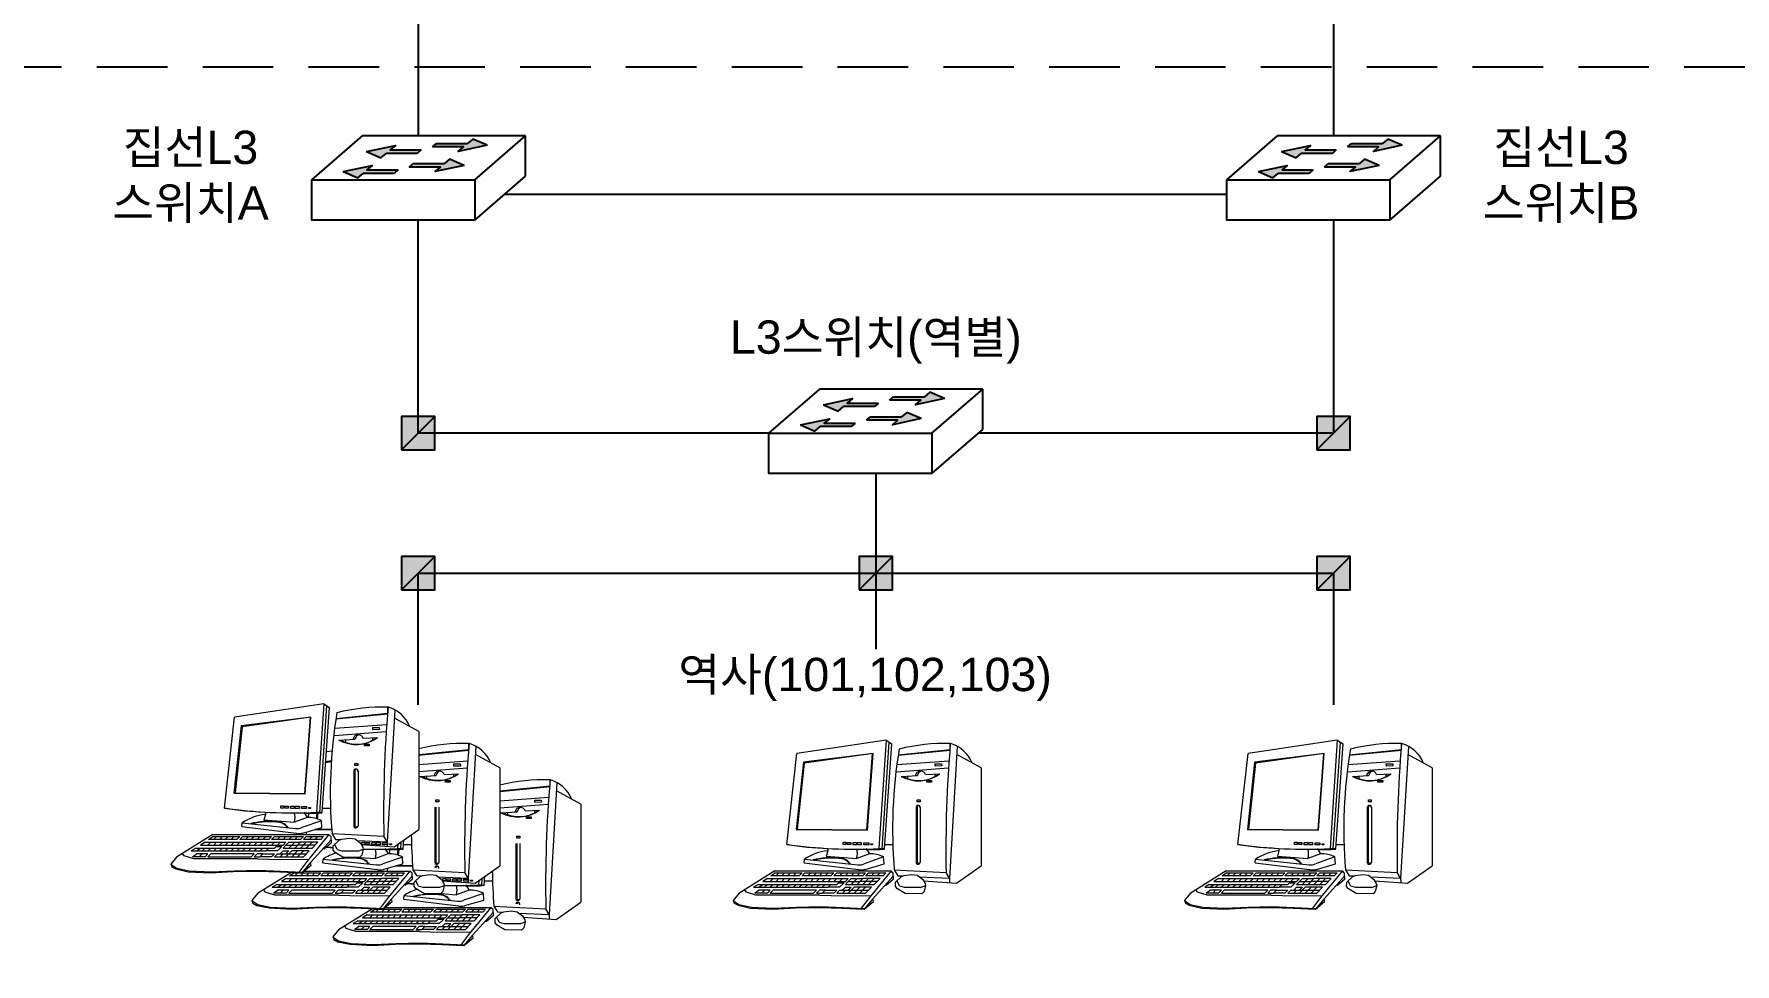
# Model space of a CAD drawing. Header units: millimetres. Extents: x 31 to 2374, y 557 to 2119.
# Drawn here: x 666 to 1431, y 973 to 1391 of the extents above; entities that cross this region are included whole.
import ezdxf

# ---------------------------------------------------------------- set-up
doc = ezdxf.new("R2010")
doc.units = ezdxf.units.MM
doc.header["$LTSCALE"] = 10
doc.linetypes.add('HIDDEN2', pattern=[4.7625, 3.175, -1.5875])
doc.layers.add('DWG', color=4, linetype='Continuous', lineweight=9)
for name, color, linetype in [('TI-RAIL-GUID', 3, 'Continuous'), ('TT-SYMB', 4, 'Continuous'), ('TT-TEXT', 3, 'Continuous')]:
    doc.layers.add(name, color=color, linetype=linetype)
doc.styles.get("Standard").update_dxf_attribs({"font": 'arial.ttf'})

# ---------------------------------------------------------------- blocks, each defined once
blk = doc.blocks.new('pc2')
at = {"layer": 'DWG', "color": 4}
for p, q in [((1129, 1133), (-5, 963)), ((1129, 1133), (1037, -246)), ((1165, 1109), (1073, -249)), ((1109, -252), (1202, 1084)), ((1129, 1133), (1202, 1084)), ((1945, 1006), (1945, 1084)), ((-134, -193), (-5, 963)), ((963, 965), (78, 853)), ((963, 965), (89, 840)), ((886, -8), (958, 965)), ((891, -14), (963, 965)), ((1268, 822), (1925, 868)), ((1282, 948), (1945, 1014)), ((1282, 940), (1945, 1006)), ((2034, 1051), (1934, -623)), ((2336, 781), (2028, 949)), ((78, 853), (-14, -3)), ((89, 840), (0, 0)), ((78, 853), (89, 840)), ((1263, 731), (1923, 780)), ((1322, 672), (1528, 683)), ((1403, 677), (1403, 645)), ((1508, 682), (1511, 703)), ((1508, 685), (1528, 686)), ((1629, 694), (1812, 705)), ((1747, 696), (1747, 665)), ((1752, 830), (1835, 832)), ((1753, 802), (1752, 830)), ((1836, 804), (1753, 802)), ((1835, 832), (1836, 804)), ((2336, 781), (2336, -465)), ((1645, 621), (1707, 621)), ((1645, 598), (1645, 621)), ((1707, 598), (1645, 598)), ((1707, 621), (1707, 598)), ((1511, 281), (1511, -425)), ((1523, 281), (1523, -425)), ((1524, 372), (1561, 372)), ((1524, 349), (1524, 372)), ((1561, 349), (1524, 349)), ((1561, 372), (1561, 349)), ((1564, 281), (1564, -425)), ((0, 0), (-14, -3)), ((0, 0), (886, -8)), ((-134, -193), (126, -230)), ((-14, -3), (891, -14)), ((584, -167), (619, -167)), ((584, -194), (584, -167)), ((619, -194), (584, -194)), ((619, -167), (619, -194)), ((634, -168), (679, -168)), ((634, -194), (634, -168)), ((679, -194), (634, -194)), ((679, -168), (679, -194)), ((709, -170), (753, -170)), ((709, -198), (709, -170)), ((753, -198), (709, -198)), ((753, -170), (753, -198)), ((766, -170), (814, -170)), ((766, -199), (766, -170)), ((814, -199), (766, -199)), ((814, -170), (814, -199)), ((847, -174), (909, -174)), ((847, -201), (847, -174)), ((909, -201), (847, -201)), ((886, -8), (891, -14)), ((909, -174), (909, -201)), ((937, -186), (958, -186)), ((937, -200), (937, -186)), ((958, -200), (937, -200)), ((958, -186), (958, -200)), ((1113, -195), (1214, -195)), ((85, -430), (90, -382)), ((85, -430), (777, -512)), ((90, -382), (771, -452)), ((126, -230), (385, -246)), ((387, -277), (367, -343)), ((367, -343), (755, -375)), ((385, -245), (387, -276)), ((916, -314), (755, -375)), ((1098, -354), (850, -440)), ((873, -247), (916, -314)), ((1109, -252), (1037, -246)), ((1105, -440), (1098, -354)), ((-284, -532), (-744, -820)), ((-381, -629), (-440, -665)), ((-381, -629), (-308, -629)), ((-308, -629), (-345, -665)), ((-336, -592), (-284, -555)), ((-271, -592), (-336, -592)), ((-308, -629), (-234, -629)), ((-284, -532), (1195, -532)), ((-284, -555), (-234, -555)), ((-234, -555), (-271, -592)), ((-198, -592), (-271, -592)), ((-234, -629), (-271, -665)), ((-234, -555), (-161, -555)), ((-234, -629), (-161, -629)), ((-161, -555), (-198, -592)), ((-124, -592), (-198, -592)), ((-161, -629), (-198, -665)), ((-161, -555), (-87, -555)), ((-161, -629), (-87, -629)), ((-87, -555), (-124, -592)), ((-50, -592), (-124, -592)), ((-87, -629), (-124, -665)), ((-87, -555), (-14, -555)), ((-87, -629), (-14, -629)), ((-14, -555), (-50, -592)), ((23, -592), (-50, -592)), ((-14, -629), (-50, -665)), ((-14, -555), (60, -555)), ((-14, -629), (60, -629)), ((60, -555), (23, -592)), ((60, -629), (23, -665)), ((60, -592), (97, -555)), ((133, -592), (60, -592)), ((60, -629), (133, -629)), ((97, -555), (170, -555)), ((133, -629), (97, -665)), ((170, -555), (133, -592)), ((207, -592), (133, -592)), ((133, -629), (207, -629)), ((170, -555), (244, -555)), ((207, -629), (170, -665)), ((244, -555), (207, -592)), ((281, -592), (207, -592)), ((207, -629), (281, -629)), ((244, -555), (317, -555)), ((281, -629), (244, -665)), ((317, -555), (281, -592)), ((354, -592), (281, -592)), ((281, -629), (354, -629)), ((317, -555), (391, -555)), ((354, -629), (317, -665)), ((391, -555), (354, -592)), ((428, -592), (354, -592)), ((354, -629), (428, -629)), ((391, -555), (464, -555)), ((428, -629), (391, -665)), ((464, -555), (428, -592)), ((428, -629), (501, -629)), ((464, -592), (501, -555)), ((538, -592), (464, -592)), ((501, -629), (464, -665)), ((501, -555), (575, -555)), ((501, -629), (575, -629)), ((575, -555), (538, -592)), ((611, -592), (538, -592)), ((575, -629), (538, -665)), ((575, -555), (648, -555)), ((575, -629), (648, -629)), ((648, -555), (611, -592)), ((685, -592), (611, -592)), ((648, -629), (611, -665)), ((648, -555), (722, -555)), ((648, -665), (685, -629)), ((722, -555), (685, -592)), ((759, -592), (685, -592)), ((685, -629), (832, -629)), ((722, -555), (795, -555)), ((759, -629), (722, -665)), ((795, -555), (759, -592)), ((832, -592), (759, -592)), ((832, -629), (759, -702)), ((795, -555), (869, -555)), ((869, -555), (832, -592)), ((832, -702), (906, -629)), ((1053, -629), (832, -629)), ((863, -511), (1105, -440)), ((906, -555), (869, -592)), ((942, -592), (869, -592)), ((906, -555), (979, -555)), ((979, -629), (906, -702)), ((1195, -532), (916, -871)), ((979, -555), (942, -592)), ((1016, -592), (942, -592)), ((961, -887), (1221, -596)), ((979, -555), (1053, -555)), ((979, -702), (1053, -629)), ((1053, -555), (1016, -592)), ((1090, -592), (1016, -592)), ((1053, -555), (1126, -555)), ((1126, -555), (1090, -592)), ((1221, -640), (1132, -717)), ((1221, -558), (1195, -532)), ((1221, -596), (1221, -558)), ((1221, -596), (1221, -640)), ((1233, -519), (1892, -553)), ((1233, -519), (1278, -592)), ((1249, -675), (1326, -604)), ((1278, -592), (1346, -595)), ((1326, -604), (1359, -589)), ((1359, -589), (1454, -577)), ((1454, -577), (1527, -587)), ((1527, -587), (1595, -639)), ((1550, -605), (1934, -623)), ((1595, -639), (1625, -690)), ((1934, -623), (1892, -553)), ((1934, -623), (1936, -680)), ((2024, -686), (2336, -465)), ((-744, -820), (-816, -907)), ((-647, -801), (-666, -772)), ((-526, -839), (-647, -801)), ((-499, -702), (-557, -739)), ((-557, -739), (-418, -739)), ((-539, -813), (-492, -776)), ((-455, -813), (-539, -813)), ((-331, -839), (-526, -839)), ((-499, -702), (-381, -702)), ((-455, -776), (-492, -776)), ((-488, -739), (-440, -702)), ((-381, -776), (-455, -776)), ((-418, -776), (-455, -813)), ((-381, -813), (-455, -813)), ((-440, -665), (-345, -665)), ((-381, -702), (-418, -739)), ((-418, -739), (-345, -739)), ((-381, -702), (-308, -702)), ((-345, -776), (-381, -776)), ((-345, -776), (-381, -813)), ((-345, -665), (-271, -665)), ((-308, -702), (-345, -739)), ((-345, -739), (-271, -739)), ((-308, -776), (-345, -813)), ((-345, -813), (207, -813)), ((287, -839), (-331, -839)), ((-308, -702), (-234, -702)), ((-234, -776), (-308, -776)), ((-271, -665), (-198, -665)), ((-234, -702), (-271, -739)), ((-271, -739), (-198, -739)), ((-234, -702), (-161, -702)), ((-161, -776), (-234, -776)), ((-198, -665), (-124, -665)), ((-161, -702), (-198, -739)), ((-198, -739), (-124, -739)), ((-161, -702), (-87, -702)), ((-87, -776), (-161, -776)), ((-124, -665), (-50, -665)), ((-87, -702), (-124, -739)), ((-124, -739), (-50, -739)), ((-87, -702), (-14, -702)), ((-14, -776), (-87, -776)), ((-50, -665), (23, -665)), ((-14, -702), (-50, -739)), ((-50, -739), (23, -739)), ((-14, -702), (60, -702)), ((60, -776), (-14, -776)), ((23, -665), (97, -665)), ((60, -702), (23, -739)), ((23, -739), (97, -739)), ((60, -702), (133, -702)), ((133, -776), (60, -776)), ((97, -665), (170, -665)), ((133, -702), (97, -739)), ((97, -739), (170, -739)), ((133, -702), (207, -702)), ((207, -776), (133, -776)), ((170, -665), (244, -665)), ((207, -702), (170, -739)), ((170, -739), (244, -739)), ((207, -702), (281, -702)), ((244, -776), (207, -776)), ((207, -813), (244, -776)), ((244, -665), (317, -665)), ((281, -702), (244, -739)), ((244, -739), (317, -739)), ((281, -776), (244, -813)), ((244, -813), (317, -813)), ((281, -702), (354, -702)), ((354, -776), (281, -776)), ((287, -839), (576, -847)), ((317, -665), (391, -665)), ((354, -702), (317, -739)), ((317, -739), (391, -739)), ((317, -813), (354, -776)), ((464, -813), (317, -813)), ((354, -702), (428, -702)), ((354, -776), (501, -776)), ((391, -665), (464, -665)), ((428, -702), (391, -739)), ((538, -739), (391, -739)), ((428, -702), (501, -702)), ((464, -665), (611, -665)), ((501, -776), (464, -813)), ((501, -702), (522, -682)), ((501, -813), (538, -776)), ((501, -813), (648, -813)), ((522, -682), (595, -682)), ((595, -682), (538, -739)), ((538, -776), (685, -776)), ((575, -776), (611, -739)), ((611, -776), (575, -813)), ((576, -847), (939, -842)), ((611, -702), (648, -665)), ((611, -702), (759, -702)), ((611, -739), (685, -739)), ((648, -665), (795, -665)), ((722, -739), (648, -813)), ((685, -739), (648, -776)), ((648, -813), (869, -813)), ((722, -665), (685, -702)), ((685, -776), (906, -776)), ((722, -813), (795, -739)), ((942, -739), (722, -739)), ((759, -702), (979, -702)), ((1016, -665), (795, -665)), ((869, -739), (795, -813)), ((869, -813), (942, -739)), ((1132, -717), (1121, -708)), ((1247, -730), (1249, -675)), ((1273, -757), (1247, -730)), ((1299, -720), (1268, -656)), ((1371, -819), (1273, -757)), ((1299, -720), (1359, -738)), ((1359, -738), (1575, -738)), ((1584, -822), (1371, -819)), ((1575, -738), (1630, -715)), ((1612, -793), (1584, -822)), ((1605, -656), (2024, -686)), ((1630, -715), (1612, -793)), ((1625, -690), (1630, -715)), ((-816, -907), (-802, -943)), ((-815, -909), (-742, -959)), ((-802, -942), (-754, -969)), ((-754, -969), (-595, -1003)), ((-742, -959), (-583, -993)), ((-595, -1003), (-313, -1016)), ((-583, -993), (-301, -1006)), ((-313, -1016), (-22, -1002)), ((-301, -1006), (-10, -992)), ((-22, -1002), (286, -995)), ((-10, -992), (298, -985)), ((286, -995), (570, -1006)), ((298, -985), (582, -996)), ((570, -1006), (850, -1018)), ((582, -996), (858, -1008)), ((916, -871), (814, -1006)), ((961, -887), (850, -1018)), ((850, -1018), (967, -920)), ((967, -920), (961, -887))]:
    blk.add_line(p, q, dxfattribs=at)
for centre, major_axis, start_param, end_param in [((1863, -1238), (-1646, 1646), -0.820939, -0.53914), ((18051, -261), (11428, 11428), 2.27258, 2.374296), ((1835, 689), (295, 295), 5.876802, 6.785521), ((7427, 1), (4395, 4395), 2.191436, 2.439863), ((1538, 1064), (-317, 317), 1.850902, 2.993439), ((1551, 1068), (-317, 317), 1.866094, 2.978921), ((1568, 677), (-44.6, 44.6), 4.194129, 6.639149), ((1591, 676), (44.6, 44.6), 0.904822, 2.232513), ((1537, 277), (-18.9, 18.9), 3.751058, 6.892651), ((1544, 281), (-14.2, 14.2), 3.926991, 7.068583), ((729, 5797), (4279, 4279), 3.783963, 3.977973), ((450, -928), (463, 463), 0.882177, 1.36839), ((444, -1401), (-734, 734), -0.858166, -0.548134), ((443, -1407), (734, 734), 0.662666, 1.006116), ((528, -546), (-127, 127), 4.545279, 5.54459), ((527, -552), (127, 127), 6.158312, 6.82628), ((539, -311), (159, 159), 5.211612, 5.754257), ((929, 1728), (-1406, 1406), 2.332044, 2.446745), ((931, -677), (257, 257), 0.30759, 0.827006), ((1531, -425), (-14.2, 14.2), 0.785398, 2.670497), ((1536, -417), (-20.4, 20.4), 1.525364, 3.644489), ((1544, -405), (-19.9, 19.9), 1.560863, 3.151526), ((814, -342), (124, 124), 3.637588, 4.208288), ((793, -332), (86.3, 86.3), 3.744942, 4.408675)]:
    blk.add_ellipse(centre, major_axis=major_axis, ratio=1, start_param=start_param, end_param=end_param, dxfattribs=at)
blk = doc.blocks.new('네모')
at = {"layer": 'TI-RAIL-GUID'}
blk.add_hatch(color=256, dxfattribs=at).paths.add_polyline_path([(24119.06, -1739.64), (24134.06, -1739.64), (24134.06, -1724.64), (24119.06, -1724.64)])
blk.add_lwpolyline([(24119.06, -1739.64), (24134.06, -1739.64), (24134.06, -1724.64), (24119.06, -1724.64)], close=True, dxfattribs=at)
at = {"layer": 'TI-RAIL-GUID', "flags": 128}
blk.add_lwpolyline([(24119.06, -1739.64), (24134.06, -1724.64)], dxfattribs=at)

msp = doc.modelspace()

# ---------------------------------------------------------------- hatches: boundary and pattern name
at = {"layer": 'TT-SYMB'}
for points in [[(824.2, 1337.59), (838.2, 1337.59), (839.98, 1339.14), (825.98, 1339.14), (828.32, 1341.17), (815.31, 1338.37), (821.85, 1335.56)], [(860.8, 1341.99), (846.8, 1341.99), (845.02, 1340.45), (859.01, 1340.45), (856.67, 1338.42), (869.68, 1341.22), (863.14, 1344.02)], [(1236.05, 1337.59), (1250.05, 1337.59), (1251.83, 1339.14), (1237.83, 1339.14), (1240.17, 1341.17), (1227.16, 1338.37), (1233.7, 1335.56)], [(1272.65, 1341.99), (1258.65, 1341.99), (1256.87, 1340.45), (1270.87, 1340.45), (1268.52, 1338.42), (1281.53, 1341.22), (1274.99, 1344.02)], [(813.78, 1328.56), (827.78, 1328.56), (829.56, 1330.11), (815.56, 1330.11), (817.91, 1332.14), (804.9, 1329.34), (811.44, 1326.53)], [(850.38, 1332.96), (836.38, 1332.96), (834.6, 1331.42), (848.6, 1331.42), (846.26, 1329.39), (859.27, 1332.19), (852.73, 1335)], [(1225.63, 1328.56), (1239.63, 1328.56), (1241.41, 1330.11), (1227.41, 1330.11), (1229.76, 1332.14), (1216.75, 1329.34), (1223.29, 1326.53)], [(1262.23, 1332.96), (1248.23, 1332.96), (1246.45, 1331.42), (1260.45, 1331.42), (1258.11, 1329.39), (1271.12, 1332.19), (1264.58, 1335)], [(1029.95, 1223.55), (1043.95, 1223.55), (1045.73, 1225.09), (1031.73, 1225.09), (1034.08, 1227.12), (1021.06, 1224.32), (1027.61, 1221.52)], [(1066.55, 1227.95), (1052.55, 1227.95), (1050.77, 1226.4), (1064.77, 1226.4), (1062.43, 1224.37), (1075.44, 1227.17), (1068.89, 1229.98)], [(1019.54, 1214.52), (1033.54, 1214.52), (1035.32, 1216.06), (1021.32, 1216.06), (1023.66, 1218.09), (1010.65, 1215.29), (1017.19, 1212.49)], [(1056.14, 1218.92), (1042.14, 1218.92), (1040.36, 1217.37), (1054.36, 1217.37), (1052.01, 1215.34), (1065.02, 1218.15), (1058.48, 1220.95)]]:
    msp.add_hatch(color=256, dxfattribs=at).paths.add_polyline_path(points)

# ---------------------------------------------------------------- linework, layer by layer
at = {"layer": 'DWG', "color": 4}
for p, q in [((799.84, 1068.43), (797.31, 1068.05)), ((838.84, 1066.89), (861.47, 1069.15)), ((838.84, 1066.61), (861.47, 1068.87)), ((864.61, 1070.46), (861.05, 1011.21)), ((861.47, 1068.87), (861.47, 1071.62)), ((875.29, 1060.89), (864.4, 1066.85)), ((799.47, 1063.52), (796.98, 1063.16)), ((799.5, 1063.97), (797.01, 1063.65)), ((838.84, 1062.44), (860.76, 1063.98)), ((838.84, 1059.24), (860.67, 1060.84)), ((839.39, 1057.04), (846.71, 1057.44)), ((842.29, 1057.2), (842.29, 1056.1)), ((845.98, 1057.4), (846.09, 1058.14)), ((845.99, 1057.5), (846.71, 1057.54)), ((850.27, 1057.8), (856.75, 1058.19)), ((854.45, 1057.9), (854.45, 1056.8)), ((854.64, 1062.64), (857.56, 1062.7)), ((854.67, 1061.63), (854.64, 1062.64)), ((857.59, 1061.7), (854.67, 1061.63)), ((857.56, 1062.7), (857.59, 1061.7)), ((875.29, 1060.89), (875.29, 1016.79)), ((850.85, 1054.42), (850.85, 1055.22)), ((850.85, 1055.22), (853.03, 1055.22)), ((853.03, 1054.42), (850.85, 1054.42)), ((853.03, 1055.22), (853.03, 1054.42)), ((875.29, 1050.53), (897.93, 1052.79)), ((875.29, 1050.25), (897.93, 1052.51)), ((901.07, 1054.1), (897.51, 994.85)), ((897.93, 1052.51), (897.93, 1055.26)), ((911.75, 1044.53), (900.85, 1050.49)), ((846.1, 1043.21), (846.1, 1018.22)), ((846.54, 1043.21), (846.54, 1018.22)), ((846.55, 1045.59), (846.55, 1046.43)), ((846.55, 1046.43), (847.85, 1046.43)), ((847.85, 1045.59), (846.55, 1045.59)), ((847.85, 1046.43), (847.85, 1045.59)), ((847.96, 1043.21), (847.96, 1018.22)), ((875.29, 1046.08), (897.21, 1047.61)), ((875.29, 1042.88), (897.13, 1044.48)), ((882.44, 1041.04), (882.54, 1041.78)), ((882.45, 1041.14), (883.16, 1041.18)), ((886.73, 1041.44), (893.21, 1041.82)), ((890.91, 1041.54), (890.91, 1040.44)), ((891.1, 1046.27), (894.02, 1046.34)), ((891.12, 1045.27), (891.1, 1046.27)), ((894.04, 1045.34), (891.12, 1045.27)), ((894.02, 1046.34), (894.04, 1045.34)), ((911.75, 1044.53), (911.75, 1000.42)), ((789.24, 1038.51), (789.45, 1040.39)), ((792.92, 1040.5), (792.65, 1038.01)), ((793.39, 1040.52), (793.11, 1037.87)), ((875.85, 1040.68), (883.16, 1041.08)), ((878.75, 1040.84), (878.75, 1039.74)), ((887.3, 1038.06), (887.3, 1038.85)), ((887.3, 1038.85), (889.49, 1038.85)), ((889.49, 1038.06), (887.3, 1038.06)), ((889.49, 1038.85), (889.49, 1038.06)), ((788.38, 1030.78), (788.52, 1032.07)), ((792.62, 1033.25), (792.13, 1033.16)), ((792.13, 1033.16), (799.66, 1033.06)), ((792.62, 1033.27), (792.62, 1033.25)), ((792.62, 1033.25), (799.65, 1033.19)), ((813.3, 1026.37), (813.3, 1027.35)), ((813.3, 1027.35), (814.54, 1027.35)), ((814.54, 1026.37), (813.3, 1026.37)), ((814.54, 1027.35), (814.54, 1026.37)), ((815.06, 1026.4), (815.06, 1027.31)), ((815.06, 1027.31), (816.66, 1027.31)), ((816.66, 1026.4), (815.06, 1026.4)), ((816.66, 1027.31), (816.66, 1026.4)), ((817.7, 1026.25), (817.7, 1027.25)), ((817.7, 1027.25), (819.27, 1027.25)), ((819.27, 1026.25), (817.7, 1026.25)), ((819.27, 1027.25), (819.27, 1026.25)), ((819.73, 1026.21), (819.73, 1027.24)), ((819.73, 1027.24), (821.45, 1027.24)), ((821.45, 1026.21), (819.73, 1026.21)), ((821.45, 1027.24), (821.45, 1026.21)), ((822.6, 1026.15), (822.6, 1027.11)), ((822.6, 1027.11), (824.81, 1027.11)), ((824.81, 1026.15), (822.6, 1026.15)), ((824.81, 1027.11), (824.81, 1026.15)), ((825.78, 1026.19), (825.78, 1026.67)), ((825.78, 1026.67), (826.54, 1026.67)), ((826.54, 1026.19), (825.78, 1026.19)), ((826.54, 1026.67), (826.54, 1026.19)), ((829.47, 1026.51), (829.34, 1024.53)), ((830.81, 1027.46), (830.61, 1024.42)), ((831.87, 1024.32), (832.16, 1028.42)), ((832.02, 1026.37), (835.6, 1026.37)), ((882.55, 1026.84), (882.55, 1001.86)), ((882.99, 1026.84), (882.99, 1001.86)), ((883.01, 1029.23), (883.01, 1030.06)), ((883.01, 1030.06), (884.31, 1030.06)), ((884.31, 1029.23), (883.01, 1029.23)), ((884.31, 1030.06), (884.31, 1029.23)), ((884.42, 1026.84), (884.42, 1001.86)), ((795.65, 1018.02), (795.81, 1019.75)), ((795.81, 1019.75), (819.91, 1017.26)), ((797.25, 1025.12), (800.34, 1024.92)), ((812.29, 1020.57), (819.35, 1019.98)), ((825.05, 1022.14), (819.35, 1019.98)), ((831.49, 1020.71), (822.69, 1017.68)), ((823.52, 1024.5), (825.05, 1022.14)), ((825.7, 1022.15), (825.91, 1024.03)), ((829.37, 1024.14), (829.11, 1021.65)), ((831.87, 1024.32), (829.34, 1024.53)), ((829.85, 1024.16), (829.57, 1021.51)), ((831.73, 1017.69), (831.49, 1020.71)), ((781.6, 1013.8), (766.31, 1004.22)), ((779.13, 1011), (777.05, 1009.7)), ((779.13, 1011), (781.73, 1011)), ((781.73, 1011), (780.43, 1009.7)), ((780.73, 1012.31), (782.57, 1013.61)), ((783.03, 1012.31), (780.73, 1012.31)), ((781.73, 1011), (784.33, 1011)), ((782.57, 1013.61), (784.33, 1013.61)), ((784.33, 1013.61), (783.03, 1012.31)), ((785.63, 1012.31), (783.03, 1012.31)), ((784.33, 1011), (783.03, 1009.7)), ((784.33, 1013.61), (786.93, 1013.61)), ((784.33, 1011), (786.93, 1011)), ((786.93, 1013.61), (785.63, 1012.31)), ((788.24, 1012.31), (785.63, 1012.31)), ((786.93, 1011), (785.63, 1009.7)), ((786.93, 1013.61), (789.54, 1013.61)), ((786.93, 1011), (789.54, 1011)), ((787.21, 1014.41), (834.91, 1014.41)), ((789.54, 1013.61), (788.24, 1012.31)), ((790.84, 1012.31), (788.24, 1012.31)), ((789.54, 1011), (788.24, 1009.7)), ((789.54, 1013.61), (792.14, 1013.61)), ((789.54, 1011), (792.14, 1011)), ((792.14, 1013.61), (790.84, 1012.31)), ((793.44, 1012.31), (790.84, 1012.31)), ((792.14, 1011), (790.84, 1009.7)), ((792.14, 1013.61), (794.74, 1013.61)), ((792.14, 1011), (794.74, 1011)), ((794.74, 1013.61), (793.44, 1012.31)), ((794.74, 1011), (793.44, 1009.7)), ((794.74, 1012.31), (796.04, 1013.61)), ((797.35, 1012.31), (794.74, 1012.31)), ((794.74, 1011), (797.35, 1011)), ((795.65, 1018.02), (820.13, 1015.13)), ((796.04, 1013.61), (798.65, 1013.61)), ((797.35, 1011), (796.04, 1009.7)), ((798.65, 1013.61), (797.35, 1012.31)), ((799.95, 1012.31), (797.35, 1012.31)), ((797.35, 1011), (799.95, 1011)), ((798.65, 1013.61), (801.25, 1013.61)), ((799.95, 1011), (798.65, 1009.7)), ((801.25, 1013.61), (799.95, 1012.31)), ((802.55, 1012.31), (799.95, 1012.31)), ((799.95, 1011), (802.55, 1011)), ((801.25, 1013.61), (803.85, 1013.61)), ((802.55, 1011), (801.25, 1009.7)), ((803.85, 1013.61), (802.55, 1012.31)), ((805.15, 1012.31), (802.55, 1012.31)), ((802.55, 1011), (805.15, 1011)), ((803.85, 1013.61), (806.45, 1013.61)), ((805.15, 1011), (803.85, 1009.7)), ((806.45, 1013.61), (805.15, 1012.31)), ((807.76, 1012.31), (805.15, 1012.31)), ((805.15, 1011), (807.76, 1011)), ((806.45, 1013.61), (809.06, 1013.61)), ((807.76, 1011), (806.45, 1009.7)), ((809.06, 1013.61), (807.76, 1012.31)), ((807.76, 1011), (810.36, 1011)), ((809.06, 1012.31), (810.36, 1013.61)), ((811.66, 1012.31), (809.06, 1012.31)), ((810.36, 1011), (809.06, 1009.7)), ((810.36, 1013.61), (812.96, 1013.61)), ((810.36, 1011), (812.96, 1011)), ((812.96, 1013.61), (811.66, 1012.31)), ((814.26, 1012.31), (811.66, 1012.31)), ((812.96, 1011), (811.66, 1009.7)), ((812.96, 1013.61), (815.56, 1013.61)), ((812.96, 1011), (815.56, 1011)), ((815.56, 1013.61), (814.26, 1012.31)), ((816.87, 1012.31), (814.26, 1012.31)), ((815.56, 1011), (814.26, 1009.7)), ((815.56, 1013.61), (818.17, 1013.61)), ((815.56, 1009.7), (816.87, 1011)), ((818.17, 1013.61), (816.87, 1012.31)), ((819.47, 1012.31), (816.87, 1012.31)), ((816.87, 1011), (822.07, 1011)), ((818.17, 1013.61), (820.77, 1013.61)), ((819.47, 1011), (818.17, 1009.7)), ((820.77, 1013.61), (819.47, 1012.31)), ((822.07, 1012.31), (819.47, 1012.31)), ((822.07, 1011), (819.47, 1008.4)), ((820.77, 1013.61), (823.37, 1013.61)), ((823.37, 1013.61), (822.07, 1012.31)), ((829.88, 1011), (822.07, 1011)), ((822.07, 1008.4), (824.67, 1011)), ((823.16, 1015.17), (831.73, 1017.69)), ((824.67, 1013.61), (823.37, 1012.31)), ((825.97, 1012.31), (823.37, 1012.31)), ((824.67, 1013.61), (827.28, 1013.61)), ((827.28, 1011), (824.67, 1008.4)), ((824.84, 1014.41), (824.98, 1015.7)), ((834.91, 1014.41), (825.03, 1002.45)), ((827.28, 1013.61), (825.97, 1012.31)), ((828.58, 1012.31), (825.97, 1012.31)), ((826.65, 1001.85), (835.83, 1012.16)), ((827.28, 1013.61), (829.88, 1013.61)), ((827.28, 1008.4), (829.88, 1011)), ((829.88, 1013.61), (828.58, 1012.31)), ((831.18, 1012.31), (828.58, 1012.31)), ((829.08, 1016.89), (828.59, 1016.8)), ((828.59, 1016.8), (836.12, 1016.7)), ((829.08, 1016.91), (829.08, 1016.89)), ((829.08, 1016.89), (836.11, 1016.83)), ((829.88, 1013.61), (832.48, 1013.61)), ((832.48, 1013.61), (831.18, 1012.31)), ((835.83, 1010.6), (832.69, 1007.87)), ((835.83, 1013.49), (834.91, 1014.41)), ((835.83, 1012.16), (835.83, 1013.49)), ((835.83, 1012.16), (835.83, 1010.6)), ((836.26, 1014.89), (837.86, 1012.32)), ((836.26, 1014.89), (859.58, 1013.67)), ((836.82, 1009.38), (839.53, 1011.88)), ((837.86, 1012.32), (840.25, 1012.2)), ((839.53, 1011.88), (840.71, 1012.41)), ((840.71, 1012.41), (844.06, 1012.84)), ((844.06, 1012.84), (846.67, 1012.47)), ((846.67, 1012.47), (849.07, 1010.66)), ((847.47, 1011.86), (861.05, 1011.21)), ((849.07, 1010.66), (850.13, 1008.85)), ((849.76, 1010.01), (849.76, 1010.99)), ((849.76, 1010.99), (850.99, 1010.99)), ((850.99, 1010.99), (850.99, 1010.01)), ((851.52, 1010.04), (851.52, 1010.95)), ((851.52, 1010.95), (853.11, 1010.95)), ((853.11, 1010.95), (853.11, 1010.04)), ((854.16, 1009.89), (854.16, 1010.89)), ((854.16, 1010.89), (855.73, 1010.89)), ((855.73, 1010.89), (855.73, 1009.89)), ((856.18, 1009.85), (856.18, 1010.88)), ((856.18, 1010.88), (857.9, 1010.88)), ((857.9, 1010.88), (857.9, 1009.85)), ((859.06, 1009.79), (859.06, 1010.75)), ((859.06, 1010.75), (861.26, 1010.75)), ((861.05, 1011.21), (859.58, 1013.67)), ((861.05, 1011.21), (861.14, 1009.19)), ((861.26, 1010.75), (861.26, 1009.79)), ((864.26, 1008.97), (875.29, 1016.79)), ((867.27, 1011.1), (867.06, 1008.06)), ((868.33, 1007.96), (868.61, 1012.05)), ((766.31, 1004.22), (763.76, 1001.14)), ((769.72, 1004.89), (769.06, 1005.94)), ((774.02, 1003.55), (769.72, 1004.89)), ((774.97, 1008.4), (772.9, 1007.1)), ((772.9, 1007.1), (777.82, 1007.1)), ((773.53, 1004.5), (775.22, 1005.8)), ((776.52, 1004.5), (773.53, 1004.5)), ((780.92, 1003.55), (774.02, 1003.55)), ((774.97, 1008.4), (779.13, 1008.4)), ((776.52, 1005.8), (775.22, 1005.8)), ((775.36, 1007.1), (777.05, 1008.4)), ((777.82, 1005.8), (776.52, 1004.5)), ((779.13, 1005.8), (776.52, 1005.8)), ((779.13, 1004.5), (776.52, 1004.5)), ((777.05, 1009.7), (780.43, 1009.7)), ((779.13, 1008.4), (777.82, 1007.1)), ((777.82, 1007.1), (780.43, 1007.1)), ((779.13, 1008.4), (781.73, 1008.4)), ((780.43, 1005.8), (779.13, 1004.5)), ((780.43, 1005.8), (779.13, 1005.8)), ((780.43, 1009.7), (783.03, 1009.7)), ((781.73, 1008.4), (780.43, 1007.1)), ((780.43, 1007.1), (783.03, 1007.1)), ((781.73, 1005.8), (780.43, 1004.5)), ((780.43, 1004.5), (799.95, 1004.5)), ((802.79, 1003.57), (780.92, 1003.55)), ((781.73, 1008.4), (784.33, 1008.4)), ((784.33, 1005.8), (781.73, 1005.8)), ((783.03, 1009.7), (785.63, 1009.7)), ((784.33, 1008.4), (783.03, 1007.1)), ((783.03, 1007.1), (785.63, 1007.1)), ((784.33, 1008.4), (786.93, 1008.4)), ((786.93, 1005.8), (784.33, 1005.8)), ((785.63, 1009.7), (788.24, 1009.7)), ((786.93, 1008.4), (785.63, 1007.1)), ((785.63, 1007.1), (788.24, 1007.1)), ((786.93, 1008.4), (789.54, 1008.4)), ((789.54, 1005.8), (786.93, 1005.8)), ((788.24, 1009.7), (790.84, 1009.7)), ((789.54, 1008.4), (788.24, 1007.1)), ((788.24, 1007.1), (790.84, 1007.1)), ((789.54, 1008.4), (792.14, 1008.4)), ((792.14, 1005.8), (789.54, 1005.8)), ((790.84, 1009.7), (793.44, 1009.7)), ((792.14, 1008.4), (790.84, 1007.1)), ((790.84, 1007.1), (793.44, 1007.1)), ((792.14, 1008.4), (794.74, 1008.4)), ((794.74, 1005.8), (792.14, 1005.8)), ((793.44, 1009.7), (796.04, 1009.7)), ((794.74, 1008.4), (793.44, 1007.1)), ((793.44, 1007.1), (796.04, 1007.1)), ((794.74, 1008.4), (797.35, 1008.4)), ((797.35, 1005.8), (794.74, 1005.8)), ((796.04, 1009.7), (798.65, 1009.7)), ((797.35, 1008.4), (796.04, 1007.1)), ((796.04, 1007.1), (798.65, 1007.1)), ((797.35, 1008.4), (799.95, 1008.4)), ((799.95, 1005.8), (797.35, 1005.8)), ((798.65, 1009.7), (801.25, 1009.7)), ((799.95, 1008.4), (798.65, 1007.1)), ((798.65, 1007.1), (801.25, 1007.1)), ((799.95, 1008.4), (802.55, 1008.4)), ((799.95, 1004.5), (801.25, 1005.8)), ((801.25, 1005.8), (799.95, 1005.8)), ((801.25, 1009.7), (803.85, 1009.7)), ((802.55, 1008.4), (801.25, 1007.1)), ((801.25, 1007.1), (803.85, 1007.1)), ((802.55, 1005.8), (801.25, 1004.5)), ((801.25, 1004.5), (803.85, 1004.5)), ((802.55, 1008.4), (805.15, 1008.4)), ((805.15, 1005.8), (802.55, 1005.8)), ((802.79, 1003.57), (812.99, 1003.29)), ((803.85, 1009.7), (806.45, 1009.7)), ((805.15, 1008.4), (803.85, 1007.1)), ((803.85, 1007.1), (806.45, 1007.1)), ((803.85, 1004.5), (805.15, 1005.8)), ((809.06, 1004.5), (803.85, 1004.5)), ((805.15, 1008.4), (807.76, 1008.4)), ((805.15, 1005.8), (810.36, 1005.8)), ((806.45, 1009.7), (809.06, 1009.7)), ((807.76, 1008.4), (806.45, 1007.1)), ((811.66, 1007.1), (806.45, 1007.1)), ((807.76, 1008.4), (810.36, 1008.4)), ((809.06, 1009.7), (814.26, 1009.7)), ((810.36, 1005.8), (809.06, 1004.5)), ((810.36, 1008.4), (811.09, 1009.14)), ((810.36, 1004.5), (811.66, 1005.8)), ((810.36, 1004.5), (815.56, 1004.5)), ((811.09, 1009.14), (813.69, 1009.14)), ((813.69, 1009.14), (811.66, 1007.1)), ((811.66, 1005.8), (816.87, 1005.8)), ((812.96, 1005.8), (814.26, 1007.1)), ((814.26, 1005.8), (812.96, 1004.5)), ((812.99, 1003.29), (825.85, 1003.44)), ((814.26, 1008.4), (815.56, 1009.7)), ((814.26, 1008.4), (819.47, 1008.4)), ((814.26, 1007.1), (816.87, 1007.1)), ((815.56, 1009.7), (820.77, 1009.7)), ((816.87, 1007.1), (815.56, 1005.8)), ((818.17, 1007.1), (815.56, 1004.5)), ((815.56, 1004.5), (823.37, 1004.5)), ((818.17, 1009.7), (816.87, 1008.4)), ((816.87, 1005.8), (824.67, 1005.8)), ((825.97, 1007.1), (818.17, 1007.1)), ((818.17, 1004.5), (820.77, 1007.1)), ((819.47, 1008.4), (827.28, 1008.4)), ((828.58, 1009.7), (820.77, 1009.7)), ((823.37, 1007.1), (820.77, 1004.5)), ((823.37, 1004.5), (825.97, 1007.1)), ((832.1, 1001.66), (832.27, 1003.39)), ((832.27, 1003.39), (856.37, 1000.9)), ((832.69, 1007.87), (832.31, 1008.21)), ((833.71, 1008.76), (836.8, 1008.56)), ((836.77, 1007.41), (836.82, 1009.38)), ((837.67, 1006.45), (836.77, 1007.41)), ((838.58, 1007.78), (837.49, 1010.02)), ((841.13, 1004.27), (837.67, 1006.45)), ((838.58, 1007.78), (840.71, 1007.14)), ((840.71, 1007.14), (848.38, 1007.14)), ((848.7, 1004.16), (841.13, 1004.27)), ((848.38, 1007.14), (850.29, 1007.94)), ((849.65, 1005.17), (848.7, 1004.16)), ((848.74, 1004.21), (855.8, 1003.62)), ((849.44, 1010.03), (864.26, 1008.97)), ((850.29, 1007.94), (849.65, 1005.17)), ((850.99, 1010.01), (849.76, 1010.01)), ((850.13, 1008.85), (850.29, 1007.94)), ((853.11, 1010.04), (851.52, 1010.04)), ((855.73, 1009.89), (854.16, 1009.89)), ((861.5, 1005.77), (855.8, 1003.62)), ((857.9, 1009.85), (856.18, 1009.85)), ((861.26, 1009.79), (859.06, 1009.79)), ((867.94, 1004.35), (859.15, 1001.32)), ((859.97, 1008.14), (861.5, 1005.77)), ((862.24, 1009.83), (862.24, 1010.31)), ((862.24, 1010.31), (862.99, 1010.31)), ((862.99, 1009.83), (862.24, 1009.83)), ((862.99, 1010.31), (862.99, 1009.83)), ((865.93, 1010.15), (865.79, 1008.17)), ((868.33, 1007.96), (865.79, 1008.17)), ((868.19, 1001.33), (867.94, 1004.35)), ((868.47, 1010), (872.06, 1010)), ((763.76, 1001.14), (764.25, 999.89)), ((763.77, 1001.1), (766.36, 999.31)), ((764.23, 999.93), (765.93, 998.95)), ((765.93, 998.95), (771.55, 997.77)), ((766.36, 999.31), (771.98, 998.12)), ((771.55, 997.77), (781.54, 997.28)), ((771.98, 998.12), (781.96, 997.64)), ((781.54, 997.28), (791.83, 997.8)), ((781.96, 997.64), (792.26, 998.16)), ((791.83, 997.8), (802.75, 998.04)), ((792.26, 998.16), (803.17, 998.4)), ((802.75, 998.04), (812.81, 997.66)), ((818.05, 997.44), (802.77, 987.86)), ((803.17, 998.4), (813.23, 998.02)), ((812.81, 997.66), (822.69, 997.24)), ((813.23, 998.02), (822.99, 997.59)), ((817.18, 995.95), (819.02, 997.25)), ((819.49, 995.95), (817.18, 995.95)), ((819.02, 997.25), (820.79, 997.25)), ((820.79, 997.25), (819.49, 995.95)), ((822.09, 995.95), (819.49, 995.95)), ((820.79, 997.25), (823.39, 997.25)), ((825.03, 1002.45), (821.45, 997.66)), ((823.39, 997.25), (822.09, 995.95)), ((824.69, 995.95), (822.09, 995.95)), ((826.65, 1001.85), (822.69, 997.24)), ((822.69, 997.24), (826.83, 1000.71)), ((823.39, 997.25), (825.99, 997.25)), ((823.66, 998.05), (871.36, 998.05)), ((825.99, 997.25), (824.69, 995.95)), ((827.29, 995.95), (824.69, 995.95)), ((825.99, 997.25), (828.6, 997.25)), ((826.83, 1000.71), (826.65, 1001.85)), ((828.6, 997.25), (827.29, 995.95)), ((829.9, 995.95), (827.29, 995.95)), ((828.6, 997.25), (831.2, 997.25)), ((831.2, 997.25), (829.9, 995.95)), ((831.2, 995.95), (832.5, 997.25)), ((833.8, 995.95), (831.2, 995.95)), ((832.1, 1001.66), (856.59, 998.77)), ((832.5, 997.25), (835.1, 997.25)), ((835.1, 997.25), (833.8, 995.95)), ((836.4, 995.95), (833.8, 995.95)), ((835.1, 997.25), (837.71, 997.25)), ((837.71, 997.25), (836.4, 995.95)), ((839.01, 995.95), (836.4, 995.95)), ((837.71, 997.25), (840.31, 997.25)), ((840.31, 997.25), (839.01, 995.95)), ((841.61, 995.95), (839.01, 995.95)), ((840.31, 997.25), (842.91, 997.25)), ((842.91, 997.25), (841.61, 995.95)), ((844.21, 995.95), (841.61, 995.95)), ((842.91, 997.25), (845.51, 997.25)), ((845.51, 997.25), (844.21, 995.95)), ((845.51, 995.95), (846.81, 997.25)), ((848.12, 995.95), (845.51, 995.95)), ((846.81, 997.25), (849.42, 997.25)), ((849.42, 997.25), (848.12, 995.95)), ((850.72, 995.95), (848.12, 995.95)), ((849.42, 997.25), (852.02, 997.25)), ((852.02, 997.25), (850.72, 995.95)), ((853.32, 995.95), (850.72, 995.95)), ((852.02, 997.25), (854.62, 997.25)), ((854.62, 997.25), (853.32, 995.95)), ((855.92, 995.95), (853.32, 995.95)), ((854.62, 997.25), (857.23, 997.25)), ((857.23, 997.25), (855.92, 995.95)), ((858.53, 995.95), (855.92, 995.95)), ((857.23, 997.25), (859.83, 997.25)), ((859.83, 997.25), (858.53, 995.95)), ((859.62, 998.81), (868.19, 1001.33)), ((861.13, 997.25), (859.83, 995.95)), ((862.43, 995.95), (859.83, 995.95)), ((861.13, 997.25), (863.73, 997.25)), ((871.36, 998.05), (861.48, 986.09)), ((863.73, 997.25), (862.43, 995.95)), ((865.03, 995.95), (862.43, 995.95)), ((863.1, 985.49), (872.28, 995.8)), ((863.73, 997.25), (866.34, 997.25)), ((866.34, 997.25), (865.03, 995.95)), ((867.64, 995.95), (865.03, 995.95)), ((866.34, 997.25), (868.94, 997.25)), ((868.94, 997.25), (867.64, 995.95)), ((872.28, 997.13), (871.36, 998.05)), ((872.28, 995.8), (872.28, 997.13)), ((872.28, 995.8), (872.28, 994.24)), ((872.72, 998.53), (874.31, 995.96)), ((872.72, 998.53), (896.04, 997.31)), ((873.27, 993.02), (875.99, 995.52)), ((874.31, 995.96), (876.7, 995.84)), ((875.99, 995.52), (877.16, 996.05)), ((877.16, 996.05), (880.52, 996.48)), ((880.52, 996.48), (883.13, 996.1)), ((883.13, 996.1), (885.52, 994.3)), ((883.93, 995.5), (897.51, 994.85)), ((897.51, 994.85), (896.04, 997.31)), ((900.72, 992.61), (911.75, 1000.42)), ((802.77, 987.86), (800.21, 984.78)), ((806.17, 988.53), (805.52, 989.58)), ((810.48, 987.19), (806.17, 988.53)), ((811.43, 992.04), (809.35, 990.74)), ((809.35, 990.74), (814.28, 990.74)), ((809.99, 988.14), (811.68, 989.44)), ((812.98, 988.14), (809.99, 988.14)), ((811.43, 992.04), (815.58, 992.04)), ((812.98, 989.44), (811.68, 989.44)), ((811.82, 990.74), (813.51, 992.04)), ((814.28, 989.44), (812.98, 988.14)), ((815.58, 989.44), (812.98, 989.44)), ((815.58, 988.14), (812.98, 988.14)), ((815.58, 994.64), (813.51, 993.34)), ((813.51, 993.34), (816.88, 993.34)), ((815.58, 992.04), (814.28, 990.74)), ((814.28, 990.74), (816.88, 990.74)), ((815.58, 994.64), (818.18, 994.64)), ((815.58, 992.04), (818.18, 992.04)), ((816.88, 989.44), (815.58, 988.14)), ((816.88, 989.44), (815.58, 989.44)), ((818.18, 994.64), (816.88, 993.34)), ((816.88, 993.34), (819.49, 993.34)), ((818.18, 992.04), (816.88, 990.74)), ((816.88, 990.74), (819.49, 990.74)), ((818.18, 989.44), (816.88, 988.14)), ((816.88, 988.14), (836.4, 988.14)), ((818.18, 994.64), (820.79, 994.64)), ((818.18, 992.04), (820.79, 992.04)), ((820.79, 989.44), (818.18, 989.44)), ((820.79, 994.64), (819.49, 993.34)), ((819.49, 993.34), (822.09, 993.34)), ((820.79, 992.04), (819.49, 990.74)), ((819.49, 990.74), (822.09, 990.74)), ((820.79, 994.64), (823.39, 994.64)), ((820.79, 992.04), (823.39, 992.04)), ((823.39, 989.44), (820.79, 989.44)), ((823.39, 994.64), (822.09, 993.34)), ((822.09, 993.34), (824.69, 993.34)), ((823.39, 992.04), (822.09, 990.74)), ((822.09, 990.74), (824.69, 990.74)), ((823.39, 994.64), (825.99, 994.64)), ((823.39, 992.04), (825.99, 992.04)), ((825.99, 989.44), (823.39, 989.44)), ((825.99, 994.64), (824.69, 993.34)), ((824.69, 993.34), (827.29, 993.34)), ((825.99, 992.04), (824.69, 990.74)), ((824.69, 990.74), (827.29, 990.74)), ((825.99, 994.64), (828.6, 994.64)), ((825.99, 992.04), (828.6, 992.04)), ((828.6, 989.44), (825.99, 989.44)), ((828.6, 994.64), (827.29, 993.34)), ((827.29, 993.34), (829.9, 993.34)), ((828.6, 992.04), (827.29, 990.74)), ((827.29, 990.74), (829.9, 990.74)), ((828.6, 994.64), (831.2, 994.64)), ((828.6, 992.04), (831.2, 992.04)), ((831.2, 989.44), (828.6, 989.44)), ((831.2, 994.64), (829.9, 993.34)), ((829.9, 993.34), (832.5, 993.34)), ((831.2, 992.04), (829.9, 990.74)), ((829.9, 990.74), (832.5, 990.74)), ((831.2, 994.64), (833.8, 994.64)), ((831.2, 992.04), (833.8, 992.04)), ((833.8, 989.44), (831.2, 989.44)), ((833.8, 994.64), (832.5, 993.34)), ((832.5, 993.34), (835.1, 993.34)), ((833.8, 992.04), (832.5, 990.74)), ((832.5, 990.74), (835.1, 990.74)), ((833.8, 994.64), (836.4, 994.64)), ((833.8, 992.04), (836.4, 992.04)), ((836.4, 989.44), (833.8, 989.44)), ((836.4, 994.64), (835.1, 993.34)), ((835.1, 993.34), (837.71, 993.34)), ((836.4, 992.04), (835.1, 990.74)), ((835.1, 990.74), (837.71, 990.74)), ((836.4, 994.64), (839.01, 994.64)), ((836.4, 992.04), (839.01, 992.04)), ((836.4, 988.14), (837.71, 989.44)), ((837.71, 989.44), (836.4, 989.44)), ((839.01, 994.64), (837.71, 993.34)), ((837.71, 993.34), (840.31, 993.34)), ((839.01, 992.04), (837.71, 990.74)), ((837.71, 990.74), (840.31, 990.74)), ((839.01, 989.44), (837.71, 988.14)), ((837.71, 988.14), (840.31, 988.14)), ((839.01, 994.64), (841.61, 994.64)), ((839.01, 992.04), (841.61, 992.04)), ((841.61, 989.44), (839.01, 989.44)), ((841.61, 994.64), (840.31, 993.34)), ((840.31, 993.34), (842.91, 993.34)), ((841.61, 992.04), (840.31, 990.74)), ((840.31, 990.74), (842.91, 990.74)), ((840.31, 988.14), (841.61, 989.44)), ((845.51, 988.14), (840.31, 988.14)), ((841.61, 994.64), (844.21, 994.64)), ((841.61, 992.04), (844.21, 992.04)), ((841.61, 989.44), (846.81, 989.44)), ((844.21, 994.64), (842.91, 993.34)), ((842.91, 993.34), (845.51, 993.34)), ((844.21, 992.04), (842.91, 990.74)), ((848.12, 990.74), (842.91, 990.74)), ((844.21, 994.64), (846.81, 994.64)), ((844.21, 992.04), (846.81, 992.04)), ((846.81, 994.64), (845.51, 993.34)), ((845.51, 993.34), (850.72, 993.34)), ((846.81, 989.44), (845.51, 988.14)), ((846.81, 994.64), (849.42, 994.64)), ((846.81, 992.04), (847.55, 992.77)), ((846.81, 988.14), (848.12, 989.44)), ((846.81, 988.14), (852.02, 988.14)), ((847.55, 992.77), (850.15, 992.77)), ((849.42, 994.64), (848.12, 993.34)), ((850.15, 992.77), (848.12, 990.74)), ((848.12, 989.44), (853.32, 989.44)), ((849.42, 994.64), (852.02, 994.64)), ((849.42, 989.44), (850.72, 990.74)), ((850.72, 989.44), (849.42, 988.14)), ((852.02, 994.64), (850.72, 993.34)), ((850.72, 992.04), (852.02, 993.34)), ((850.72, 992.04), (855.92, 992.04)), ((850.72, 990.74), (853.32, 990.74)), ((852.02, 993.34), (853.32, 994.64)), ((852.02, 993.34), (857.23, 993.34)), ((853.32, 990.74), (852.02, 989.44)), ((854.62, 990.74), (852.02, 988.14)), ((852.02, 988.14), (859.83, 988.14)), ((853.32, 994.64), (858.53, 994.64)), ((854.62, 993.34), (853.32, 992.04)), ((853.32, 989.44), (861.13, 989.44)), ((855.92, 994.64), (854.62, 993.34)), ((862.43, 990.74), (854.62, 990.74)), ((854.62, 988.14), (857.23, 990.74)), ((858.53, 994.64), (855.92, 992.04)), ((855.92, 992.04), (863.73, 992.04)), ((865.03, 993.34), (857.23, 993.34)), ((859.83, 990.74), (857.23, 988.14)), ((866.34, 994.64), (858.53, 994.64)), ((858.53, 992.04), (861.13, 994.64)), ((859.83, 988.14), (862.43, 990.74)), ((863.73, 994.64), (861.13, 992.04)), ((863.73, 992.04), (866.34, 994.64)), ((869.15, 991.51), (868.77, 991.85)), ((872.28, 994.24), (869.15, 991.51)), ((873.22, 991.05), (873.27, 993.02)), ((874.13, 990.09), (873.22, 991.05)), ((875.03, 991.42), (873.94, 993.66)), ((877.59, 987.91), (874.13, 990.09)), ((875.03, 991.42), (877.16, 990.78)), ((877.16, 990.78), (884.83, 990.78)), ((885.15, 987.8), (877.59, 987.91)), ((884.83, 990.78), (886.75, 991.58)), ((886.11, 988.81), (885.15, 987.8)), ((885.52, 994.3), (886.59, 992.49)), ((885.89, 993.67), (900.72, 992.61)), ((886.75, 991.58), (886.11, 988.81)), ((886.59, 992.49), (886.75, 991.58)), ((897.51, 994.85), (897.59, 992.83)), ((800.21, 984.78), (800.7, 983.53)), ((800.23, 984.74), (802.81, 982.95)), ((800.69, 983.57), (802.39, 982.59)), ((802.39, 982.59), (808.01, 981.4)), ((802.81, 982.95), (808.43, 981.76)), ((808.01, 981.4), (817.99, 980.92)), ((808.43, 981.76), (818.42, 981.28)), ((817.38, 987.19), (810.48, 987.19)), ((839.24, 987.21), (817.38, 987.19)), ((817.99, 980.92), (828.29, 981.44)), ((818.42, 981.28), (828.72, 981.8)), ((828.29, 981.44), (839.2, 981.68)), ((828.72, 981.8), (839.63, 982.04)), ((839.2, 981.68), (849.26, 981.3)), ((839.24, 987.21), (849.45, 986.92)), ((839.63, 982.04), (849.69, 981.66)), ((849.26, 981.3), (859.15, 980.88)), ((849.45, 986.92), (862.31, 987.08)), ((849.69, 981.66), (859.45, 981.23)), ((861.48, 986.09), (857.9, 981.3)), ((863.1, 985.49), (859.15, 980.88)), ((859.15, 980.88), (863.29, 984.35)), ((863.29, 984.35), (863.1, 985.49))]:
    msp.add_line(p, q, dxfattribs=at)
for centre, major_axis, start_param, end_param in [((858.56, 989.44), (-58.27, 58.27), -0.820939, -0.543711), ((1431.44, 1024.02), (571.64, 19.05), 3.024658, 3.126374), ((857.55, 1057.64), (10.43, 10.43), 5.876802, 6.785521), ((847.06, 1070.9), (-11.2, 11.2), 1.850902, 2.993439), ((847.51, 1071.05), (-11.2, 11.2), 1.866094, 2.978921), ((848.12, 1057.21), (-1.58, 1.58), 4.194129, 6.639149), ((848.92, 1057.16), (1.58, 1.58), 0.904822, 2.232513), ((895.01, 973.08), (-58.27, 58.27), -0.820939, -0.543711), ((1467.9, 1007.66), (571.64, 19.05), 3.024658, 3.126374), ((894, 1041.28), (10.43, 10.43), 5.876802, 6.785521), ((883.52, 1054.54), (-11.2, 11.2), 1.850902, 2.993439), ((883.97, 1054.69), (-11.2, 11.2), 1.866094, 2.978921), ((884.57, 1040.85), (-1.58, 1.58), 4.194129, 6.639149), ((885.38, 1040.8), (1.58, 1.58), 0.904822, 2.232513), ((1055.46, 1033.28), (-155.54, 155.54), 0.796714, 0.869067), ((808.56, 1000.42), (16.37, 16.37), 1.087658, 1.36839), ((818.42, 1238.42), (151.44, 151.44), 3.828875, 3.842463), ((808.35, 983.66), (-25.96, 25.96), -0.858166, -0.548134), ((808.31, 983.47), (25.96, 25.96), 0.662666, 1.006116), ((811.32, 1013.92), (-4.5, 4.5), 4.545279, 5.54459), ((811.28, 1013.72), (4.5, 4.5), 6.158312, 6.82628), ((818.42, 1238.42), (151.44, 151.44), 3.905571, 3.977973), ((811.7, 1022.23), (5.63, 5.63), 5.211612, 5.754257), ((825.51, 1094.42), (-49.77, 49.77), 2.332044, 2.446745), ((825.58, 1009.3), (9.08, 9.08), 0.30759, 0.827006), ((846.81, 1018.22), (-0.503, 0.503), 0.785398, 2.670497), ((846.98, 1018.51), (-0.722, 0.722), 1.525364, 3.644489), ((847.25, 1018.92), (-0.704, 0.704), 1.560863, 3.151526), ((821.44, 1021.13), (4.39, 4.39), 3.637588, 4.208288), ((820.69, 1021.51), (3.06, 3.06), 3.744942, 4.408675), ((847.03, 1015.66), (-0.668, 0.668), 3.751058, 6.892651), ((847.25, 1015.82), (-0.503, 0.503), 3.926991, 7.068583), ((1091.91, 1016.92), (-155.54, 155.54), 0.796714, 0.869067), ((845.02, 984.06), (16.37, 16.37), 1.087658, 1.36839), ((854.88, 1222.06), (151.44, 151.44), 3.828875, 3.842463), ((844.81, 967.3), (-25.96, 25.96), -0.858166, -0.548134), ((844.77, 967.1), (25.96, 25.96), 0.662666, 1.006116), ((847.78, 997.56), (-4.5, 4.5), 4.545279, 5.54459), ((847.74, 997.36), (4.5, 4.5), 6.158312, 6.82628), ((854.88, 1222.06), (151.44, 151.44), 3.905571, 3.977973), ((848.16, 1005.87), (5.63, 5.63), 5.211612, 5.754257), ((861.96, 1078.06), (-49.77, 49.77), 2.332044, 2.446745), ((862.04, 992.94), (9.08, 9.08), 0.30759, 0.827006), ((857.89, 1004.77), (4.39, 4.39), 3.637588, 4.208288), ((857.15, 1005.15), (3.06, 3.06), 3.744942, 4.408675), ((883.27, 1001.86), (-0.503, 0.503), 0.785398, 2.670497), ((883.49, 999.3), (-0.668, 0.668), 3.751058, 6.892651), ((883.43, 1002.15), (-0.722, 0.722), 1.525364, 3.644489), ((883.71, 1002.56), (-0.704, 0.704), 1.560863, 3.151526), ((883.71, 999.46), (-0.503, 0.503), 3.926991, 7.068583)]:
    msp.add_ellipse(centre, major_axis=major_axis, ratio=1, start_param=start_param, end_param=end_param, dxfattribs=at)
at = {"layer": 'TI-RAIL-GUID', "flags": 128}
for points in [[(838.64, 1448.78), (838.64, 1345.44)], [(1250.49, 1448.78), (1250.49, 1345.44)], [(1202.55, 1319.02), (877.36, 1319.02)], [(996.45, 1211.58), (838.64, 1211.58), (838.64, 1307.5)], [(1250.49, 1307.5), (1250.49, 1211.58), (1090.73, 1211.58)], [(1044.56, 1193.45), (1044.56, 1114.27)], [(838.64, 1089.18), (838.64, 1148.6), (1250.49, 1148.6), (1250.49, 1089.18)]]:
    msp.add_lwpolyline(points, dxfattribs=at)
at = {"layer": 'TI-RAIL-GUID', "linetype": 'HIDDEN2'}
msp.add_lwpolyline([(202.13, 587.8), (2202.13, 587.8), (2202.13, 1376.33), (202.13, 1376.33)], close=True, dxfattribs=at)
at = {"layer": 'TT-SYMB'}
for p, q in [((845.02, 1340.45), (846.8, 1341.99)), ((1256.87, 1340.45), (1258.65, 1341.99)), ((834.6, 1331.42), (836.38, 1332.96)), ((839.98, 1339.14), (838.2, 1337.59)), ((1246.45, 1331.42), (1248.23, 1332.96)), ((1251.83, 1339.14), (1250.05, 1337.59)), ((829.56, 1330.11), (827.78, 1328.56)), ((1241.41, 1330.11), (1239.63, 1328.56)), ((1045.73, 1225.09), (1043.95, 1223.55)), ((1050.77, 1226.4), (1052.55, 1227.95)), ((1040.36, 1217.37), (1042.14, 1218.92)), ((1035.32, 1216.06), (1033.54, 1214.52))]:
    msp.add_line(p, q, dxfattribs=at)
at = {"layer": 'TT-SYMB', "flags": 128}
for points in [[(790.7, 1325.63), (813.55, 1345.44)], [(886.92, 1345.44), (813.55, 1345.44)], [(815.31, 1338.37), (828.32, 1341.17), (825.98, 1339.14), (839.98, 1339.14)], [(869.68, 1341.22), (856.67, 1338.42), (859.01, 1340.45), (845.02, 1340.45)], [(846.8, 1341.99), (860.8, 1341.99)], [(869.68, 1341.22), (863.14, 1344.02), (860.8, 1341.99)], [(864.07, 1325.63), (886.92, 1345.44)], [(886.92, 1327.31), (886.92, 1345.44)], [(1202.55, 1325.63), (1225.4, 1345.44)], [(1298.77, 1345.44), (1225.4, 1345.44)], [(1227.16, 1338.37), (1240.17, 1341.17), (1237.83, 1339.14), (1251.83, 1339.14)], [(1281.53, 1341.22), (1268.52, 1338.42), (1270.87, 1340.45), (1256.87, 1340.45)], [(1258.65, 1341.99), (1272.65, 1341.99)], [(1281.53, 1341.22), (1274.99, 1344.02), (1272.65, 1341.99)], [(1275.92, 1325.63), (1298.77, 1345.44)], [(1298.77, 1327.31), (1298.77, 1345.44)], [(804.9, 1329.34), (817.91, 1332.14), (815.56, 1330.11), (829.56, 1330.11)], [(815.31, 1338.37), (821.85, 1335.56), (824.2, 1337.59)], [(838.2, 1337.59), (824.2, 1337.59)], [(859.27, 1332.19), (846.26, 1329.39), (848.6, 1331.42), (834.6, 1331.42)], [(836.38, 1332.96), (850.38, 1332.96)], [(859.27, 1332.19), (852.73, 1335), (850.38, 1332.96)], [(1216.75, 1329.34), (1229.76, 1332.14), (1227.41, 1330.11), (1241.41, 1330.11)], [(1227.16, 1338.37), (1233.7, 1335.56), (1236.05, 1337.59)], [(1250.05, 1337.59), (1236.05, 1337.59)], [(1271.12, 1332.19), (1258.11, 1329.39), (1260.45, 1331.42), (1246.45, 1331.42)], [(1248.23, 1332.96), (1262.23, 1332.96)], [(1271.12, 1332.19), (1264.58, 1335), (1262.23, 1332.96)], [(804.9, 1329.34), (811.44, 1326.53), (813.78, 1328.56)], [(827.78, 1328.56), (813.78, 1328.56)], [(864.07, 1307.5), (886.92, 1327.31)], [(1216.75, 1329.34), (1223.29, 1326.53), (1225.63, 1328.56)], [(1239.63, 1328.56), (1225.63, 1328.56)], [(1275.92, 1307.5), (1298.77, 1327.31)], [(996.45, 1211.58), (1019.31, 1231.39)], [(1092.68, 1231.39), (1019.31, 1231.39)], [(1021.06, 1224.32), (1034.08, 1227.12), (1031.73, 1225.09), (1045.73, 1225.09)], [(1075.44, 1227.17), (1062.43, 1224.37), (1064.77, 1226.4), (1050.77, 1226.4)], [(1052.55, 1227.95), (1066.55, 1227.95)], [(1075.44, 1227.17), (1068.89, 1229.98), (1066.55, 1227.95)], [(1069.82, 1211.58), (1092.68, 1231.39)], [(1092.68, 1213.27), (1092.68, 1231.39)], [(1010.65, 1215.29), (1023.66, 1218.09), (1021.32, 1216.06), (1035.32, 1216.06)], [(1021.06, 1224.32), (1027.61, 1221.52), (1029.95, 1223.55)], [(1043.95, 1223.55), (1029.95, 1223.55)], [(1065.02, 1218.15), (1052.01, 1215.34), (1054.36, 1217.37), (1040.36, 1217.37)], [(1042.14, 1218.92), (1056.14, 1218.92)], [(1065.02, 1218.15), (1058.48, 1220.95), (1056.14, 1218.92)], [(1010.65, 1215.29), (1017.19, 1212.49), (1019.54, 1214.52)], [(1033.54, 1214.52), (1019.54, 1214.52)], [(1069.82, 1193.45), (1092.68, 1213.27)]]:
    msp.add_lwpolyline(points, dxfattribs=at)
at = {"layer": 'TT-SYMB'}
for points in [[(790.7, 1325.63), (864.07, 1325.63), (864.07, 1307.5), (790.7, 1307.5)], [(1202.55, 1325.63), (1275.92, 1325.63), (1275.92, 1307.5), (1202.55, 1307.5)], [(996.45, 1211.58), (1069.82, 1211.58), (1069.82, 1193.45), (996.45, 1193.45)]]:
    msp.add_lwpolyline(points, close=True, dxfattribs=at)

# ---------------------------------------------------------------- block references
at = {"layer": 'DWG', "xscale": 0.03538944000320043, "yscale": 0.03538944000320043, "zscale": 0.03538944000320043}
for p in [(756.17, 1049.61), (1009.24, 1033.25), (1212.31, 1033.25)]:
    msp.add_blockref('pc2', p, dxfattribs=at)
at = {"layer": 'TI-RAIL-GUID'}
for p in [(-23287.92, 2943.72), (-22876.07, 2943.72), (-23287.92, 2880.74), (-23082, 2880.74), (-22876.07, 2880.74)]:
    msp.add_blockref('네모', p, dxfattribs=at)

# ---------------------------------------------------------------- texts
at = {"layer": 'TT-TEXT', "char_height": 15, "attachment_point": 5}
for s, insert, width in [('집선L3\\P스위치A', (736.13, 1326.98), 160), ('집선L3\\P스위치B', (1353, 1326.98), 160), ('L3스위치(역별)', (1044.56, 1252.59), 160), ('역사(101,102,103)', (1039.73, 1100.66), 228.8643)]:
    msp.add_mtext(s, dxfattribs=dict(at, insert=insert, width=width))

doc.saveas('drawing.dxf')
